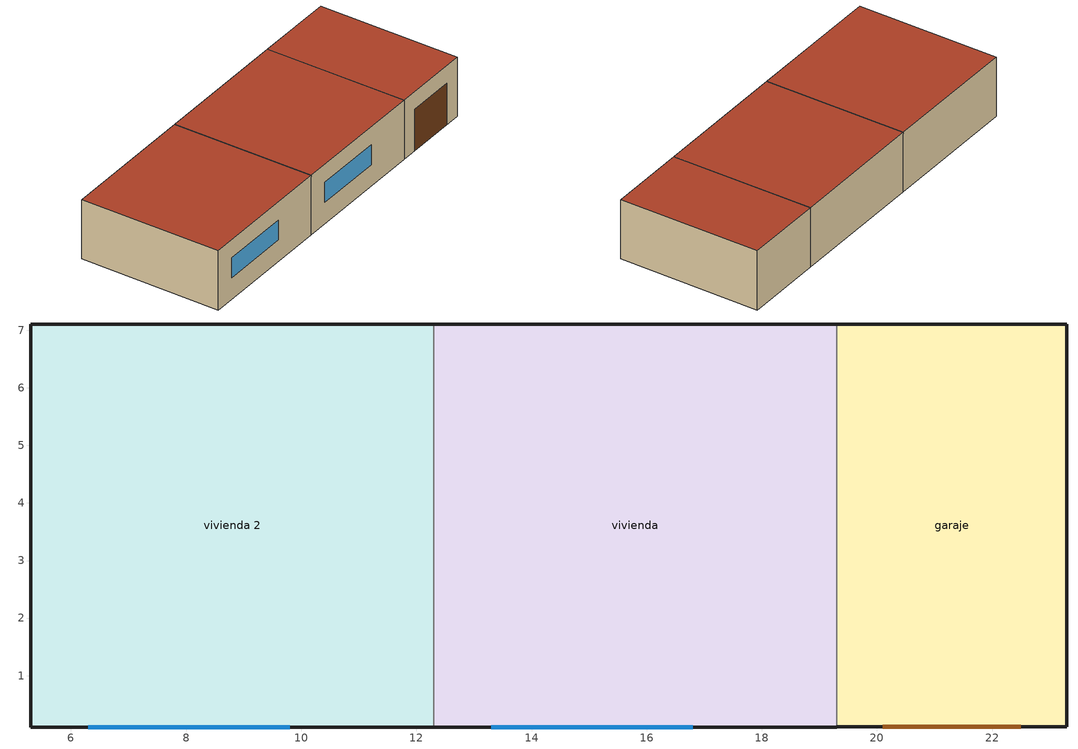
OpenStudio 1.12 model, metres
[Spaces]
vivienda
 floor ground: 19.3,7.11 19.3,0.11 12.3,0.11 12.3,7.11 z0
 wall outside: 12.3,0.11 19.3,0.11 / 19.3,7.11 12.3,7.11 z0:3
 wall to vivienda 2: 12.3,7.11 12.3,0.11 z0:3
 wall to garaje: 19.3,0.11 19.3,7.11 z0:3
 window (CTE_Ref_Huecos_zona D): 13.3,0.11 16.8,0.11 z1.1:2.1
 roof outside: 19.3,0.11 19.3,7.11 12.3,7.11 12.3,0.11 z3
garaje
 floor ground: 23.3,7.11 23.3,0.11 19.3,0.11 19.3,7.11 z0
 wall outside: 19.3,0.11 23.3,0.11 23.3,7.11 19.3,7.11 z0:3
 door (CTE_Ref_Huecos_zona D): 20.1,0.11 22.5,0.11 z0:2.1
 roof outside: 23.3,0.11 23.3,7.11 19.3,7.11 19.3,0.11 z3
vivienda 2
 floor ground: 12.3,7.11 12.3,0.11 5.3,0.11 5.3,7.11 z0
 wall outside: 12.3,7.11 5.3,7.11 5.3,0.11 12.3,0.11 z0:3
 window (CTE_Ref_Huecos_zona D): 6.3,0.11 9.8,0.11 z1.1:2.1
 roof outside: 12.3,0.11 12.3,7.11 5.3,7.11 5.3,0.11 z3
[Site]
D3_peninsula: Latitude {deg}=40.68; Longitude {deg}=-4.13; Time Zone {hr}=1; Elevation {m}=667; Terrain=City
[Building]
CTE_Res_PLANTILLA: North Axis {deg}=0
[ClimateZones]
Climate Zone Institution Name 1=ASHRAE; Climate Zone Document Name 1=ANSI/ASHRAE Standard 169; Climate Zone Document Year 1=2006; Climate Zone Institution Name 2=CEC; Climate Zone Document Name 2=California Climate Zone Descriptions; Climate Zone Document Year 2=1995
[SizingPeriod:DesignDay] Barometric Pressure {Pa}=100965; Wind Speed {m/s}=2.8; Wind Direction {deg}=0; Rain Indicator=0; Snow Indicator=0; Day of Month=15; Humidity Indicating Type=DewPoint; Dry-Bulb Temperature Range Modifier Type=DefaultMultipliers; Solar Model Indicator=ASHRAEClearSky
Name | Maximum Dry-Bulb Temperature {C} | Daily Dry-Bulb Temperature Range {deltaC} | Humidity Indicating Conditions at Maximum Dry-Bulb | Sky Clearness | Month | Day Type | Daylight Saving Time Indicator
Summer 99.6% Dry Bulb Temperature | 34.1 | 12.6 | 10.7 | 1 | 7 | SummerDesignDay | 1
Winter 0.4% Dry Bulb Temperature | 6.7 | 9.8 | -4.9 | 0 | 1 | WinterDesignDay | 0
[DefaultConstructionSet]
CTE_EdificioReferencia_zonaD: Default Exterior Surface Constructions=Default Surface Constructions 10; Default Interior Surface Constructions=Default Surface Constructions 11; Default Ground Contact Surface Constructions=Default Surface Constructions 12; Default Exterior SubSurface Constructions=Default Sub Surface Constructions 7; Default Interior SubSurface Constructions=Default Sub Surface Constructions 8; Interior Partition Construction=CTE_Ref_Partición interior
[DefaultSurfaceConstructions]
Name | Floor Construction | Wall Construction | Roof Ceiling Construction
Default Surface Constructions 10 | CTE_Ref_Suelo_zona D | CTE_Ref_Muro Exterior_zona D | CTE_Ref_Cubierta_zona D
Default Surface Constructions 11 | CTE_Ref_Forjado interior_Suelo | CTE_Ref_Partición interior | CTE_Ref_Forjado interior_Techo
Default Surface Constructions 12 | CTE_Ref_Suelo_zona D
[DefaultSubSurfaceConstructions]
Name | Fixed Window Construction | Operable Window Construction | Door Construction | Glass Door Construction | Overhead Door Construction | Skylight Construction
Default Sub Surface Constructions 7 | CTE_Ref_Huecos_zona D | CTE_Ref_Huecos_zona D | CTE_Ref_Huecos_zona D | CTE_Ref_Huecos_zona D | CTE_Ref_Huecos_zona D | CTE_Ref_Huecos_zona D
Default Sub Surface Constructions 8
[Material] Thermal Absorptance=0.6; Solar Absorptance=0.6; Visible Absorptance=0.6
Name | Roughness | Thickness {m} | Conductivity {W/m-K} | Density {kg/m3} | Specific Heat {J/kg-K}
0_Mobiliario_Residencial | MediumRough | 0.999998 | 1.00001 | 45 | 1200
Losa maciza de hormigón [d 2500 / h 200 mm] | Rough | 0.2 | 2.5 | 2500 | 1000
CTE_Ref_Plaqueta o baldosa cerámica | Rough | 0.015 | 1 | 2000 | 800
CTE_Ref_Hormigón con áridos ligeros [1600 < d < 1800] | Rough | 0.07 | 1.15 | 1700 | 1000
CTE_Ref_Mortero de cemento o cal para albañilería y para revoco o enlucido [1800 < d < 2000] | Rough | 0.015 | 1.3 | 1900 | 1000
CTE_Ref_Fábrica de ladrillo cerámico perforado de medio pie [80 mm < G <= 100 mm] | Rough | 0.115 | 0.5 | 900 | 1000
CTE_Ref_Fábrica de tabique cerámico de LH sencillo [40 mm < e < 60 mm] | Rough | 0.04 | 0.4 | 920 | 1000
CTE_Ref_Enlucido de yeso [1000 < d < 1300] | Rough | 0.015 | 0.57 | 1100 | 1000
CTE_Ref_FU entrevigado cerámico [h 250 mm] | Rough | 0.25 | 1.67 | 1660 | 1000
[WindowMaterial:SimpleGlazingSystem]
CTE_Ref_Vidrio_zona D_1.31: U-Factor {W/m2-K}=1.31; Solar Heat Gain Coefficient=0.75
[WindowMaterial:Shade]
CTE_Sombra_estacional_ventana: Solar Transmittance=0.7; Solar Reflectance=0.1; Visible Transmittance=0.7; Visible Reflectance=0.1; Thermal Hemispherical Emissivity=0.15; Thermal Transmittance=0.7; Thickness {m}=0.000999998; Conductivity {W/m-K}=0.1; Shade to Glass Distance {m}=0.05; Airflow Permeability=0.7
[Material:NoMass] Roughness=Smooth; Thermal Absorptance=0.6; Solar Absorptance=0.6; Visible Absorptance=0.6
Name | Thermal Resistance {m2-K/W}
Material Aislamiento Referencia Zona D_Cubiertas | 2.224
Material Aislamiento Referencia Zona D_Muros | 0.977
Material Aislamiento Referencia Zona D_Suelos | 1.764
[Construction]
CTE_Ref_Cubierta_zona D: CTE_Ref_Plaqueta o baldosa cerámica, CTE_Ref_Mortero de cemento o cal para albañilería y para revoco o enlucido [1800 < d < 2000], Material Aislamiento Referencia Zona D_Cubiertas, CTE_Ref_Hormigón con áridos ligeros [1600 < d < 1800], CTE_Ref_FU entrevigado cerámico [h 250 mm]
CTE_Ref_Muro Exterior_zona D: CTE_Ref_Mortero de cemento o cal para albañilería y para revoco o enlucido [1800 < d < 2000], CTE_Ref_Fábrica de ladrillo cerámico perforado de medio pie [80 mm < G <= 100 mm], Material Aislamiento Referencia Zona D_Muros, CTE_Ref_Fábrica de tabique cerámico de LH sencillo [40 mm < e < 60 mm], CTE_Ref_Enlucido de yeso [1000 < d < 1300]
CTE_Ref_Suelo_zona D: Losa maciza de hormigón [d 2500 / h 200 mm], Material Aislamiento Referencia Zona D_Suelos, CTE_Ref_Mortero de cemento o cal para albañilería y para revoco o enlucido [1800 < d < 2000], CTE_Ref_Plaqueta o baldosa cerámica
CTE_Ref_Forjado interior_Techo: CTE_Ref_Plaqueta o baldosa cerámica, CTE_Ref_Mortero de cemento o cal para albañilería y para revoco o enlucido [1800 < d < 2000], CTE_Ref_FU entrevigado cerámico [h 250 mm]
CTE_Ref_Partición interior: CTE_Ref_Enlucido de yeso [1000 < d < 1300], CTE_Ref_Fábrica de tabique cerámico de LH sencillo [40 mm < e < 60 mm], CTE_Ref_Enlucido de yeso [1000 < d < 1300]
CTE_Ref_Huecos_zona D: CTE_Ref_Vidrio_zona D_1.31
CTE_Ref_Huecos_zona D_con_persiana: CTE_Sombra_estacional_ventana, CTE_Ref_Vidrio_zona D_1.31
CTE_Ref_Forjado interior_Suelo: CTE_Ref_FU entrevigado cerámico [h 250 mm], CTE_Ref_Mortero de cemento o cal para albañilería y para revoco o enlucido [1800 < d < 2000], CTE_Ref_Plaqueta o baldosa cerámica
CTE_Res_Mobiliario: 0_Mobiliario_Residencial
[People:Definition] Fraction Radiant=0.3
Name | Number of People Calculation Method | Space Floor Area per Person {m2/person} | Number of People {people}
CTER24B_QOCUB | Area/Person | 30
CTE_QNOHABIT | People |  | 0
[ElectricEquipment:Definition]
CTER24B_QEQUB: Design Level Calculation Method=Watts/Area; Watts per Space Floor Area {W/m2}=2.2; Fraction Latent=0; Fraction Radiant=0.7; Fraction Lost=0
[InternalMass:Definition]
CTER24B_QMOB: Construction=CTE_Res_Mobiliario; Design Level Calculation Method=SurfaceArea/Area; Surface Area per Space Floor Area=1
[WaterUse:Equipment:Definition]
CTER24B_QACS: Peak Flow Rate {m3/s}=1.296e-06; Target Temperature Schedule=CTER24B_ACS_TemperaturaConsumo
[BuildingStory]
Building Story 1: Nominal Z Coordinate {m}=0; Nominal Floor to Floor Height {m}=3.048
[DefaultScheduleSet] People Activity Level Schedule=CTER24B_HACT
Name | Number of People Schedule | Lighting Schedule | Electric Equipment Schedule | Infiltration Schedule
CTE_AR24B | CTER24B_HOCU | CTER24B_HILU | CTER24B_HEQU | CTER24B_HINF
CTE_NOHABITA | CTE_HNOHABIT
[Lights:Definition]
CTER24B_QILUB: Design Level Calculation Method=Watts/Area; Watts per Space Floor Area {W/m2}=2.2; Fraction Radiant=0.8
[SpaceType]
Name | Default Schedule Set
CTE_AR24B | CTE_AR24B
CTE_NOHABITABLE | CTE_NOHABITA
[People]
Name | People Definition | Space or SpaceType
People 1 | CTER24B_QOCUB | CTE_AR24B
People 14 | CTE_QNOHABIT | CTE_NOHABITABLE
[Lights]
Lights 1: Lights Definition=CTER24B_QILUB; Space or SpaceType=CTE_AR24B
[ElectricEquipment]
Electric Equipment 1: Electric Equipment Definition=CTER24B_QEQUB; Space or SpaceType=CTE_AR24B
[InternalMass]
Internal Mass 1: Internal Mass Definition=CTER24B_QMOB; Space or SpaceType=CTE_AR24B
[ShadingControl]
sombra estacional_verano: Shading Type=ExteriorShade; Construction with Shading=CTE_Ref_Huecos_zona D_con_persiana; Shading Device Material=CTE_Sombra_estacional_ventana; Shading Control Type=OnIfScheduleAllows; Schedule=CTER24B_SombraEstacional; Shading Control Is Scheduled=Yes
[ThermostatSetpoint:DualSetpoint]
Thermostat Setpoint Dual Setpoint 2: Heating Setpoint Temperature Schedule=CTER24B_TCAL; Cooling Setpoint Temperature Schedule=CTER24B_TREF
[Space] Default Construction Set=CTE_EdificioReferencia_zonaD; Building Story=Building Story 1
Name | Space Type | Default Schedule Set | Thermal Zone | Part of Total Floor Area
vivienda | CTE_AR24B | CTE_AR24B | Thermal Zone 1
garaje | CTE_NOHABITABLE | CTE_NOHABITA | Thermal Zone 2 | No
vivienda 2 | CTE_AR24B | CTE_AR24B | Thermal Zone 3
[ThermalZone]
Name | Thermostat | Use Ideal Air Loads
Thermal Zone 1 | Thermostat Setpoint Dual Setpoint 2 | Yes
Thermal Zone 2; Thermal Zone 3 |  | No
[Sizing:Zone] Zone Cooling Design Supply Air Temperature Input Method=SupplyAirTemperature; Zone Cooling Design Supply Air Temperature {C}=14; Zone Cooling Design Supply Air Temperature Difference {deltaC}=11.11; Zone Heating Design Supply Air Temperature Input Method=SupplyAirTemperature; Zone Heating Design Supply Air Temperature {C}=40; Zone Heating Design Supply Air Temperature Difference {deltaC}=11.11; Zone Cooling Design Supply Air Humidity Ratio {kg-H2O/kg-air}=0.0085; Zone Heating Design Supply Air Humidity Ratio {kg-H2O/kg-air}=0.008; Cooling Design Air Flow Method=DesignDay; Heating Design Air Flow Method=DesignDay; Account for Dedicated Outdoor Air System=No; Dedicated Outdoor Air System Control Strategy=NeutralSupplyAir; Dedicated Outdoor Air Low Setpoint Temperature for Design {C}=autosize; Dedicated Outdoor Air High Setpoint Temperature for Design {C}=autosize
Thermal Zone 1; Thermal Zone 2; Thermal Zone 3
[WaterUse:Equipment]
Water Fixture: Water Use Equipment Definition=CTER24B_QACS; Space=vivienda; Flow Rate Fraction Schedule=CTER24B_ACS_Demanda
[Schedule:Ruleset]
Name | Default Day Schedule
CTER24B_TCAL | Schedule Day 10
CTER24B_TREF | Schedule Day 14
CTER24B_SombraEstacional | Schedule Day 23
CTER24B_ACS_Demanda | Schedule Day 32
CTER24B_ACS_TemperaturaConsumo | Schedule Day 76
CTER24B_HACT | Schedule Day 75
CTER24B_HEQU | Schedule Day 6
CTER24B_HILU | Schedule Day 5
CTER24B_HOCU | Schedule Day 2
CTER24B_HINF | Schedule Day 18
CTE_HNOHABIT | Schedule Day 42
[Schedule:Day]
Schedule Day 10; Schedule Day 14: 24, 0, 23.5
Schedule Day 11; Schedule Day 13: 7, 0, 17, 23, 0, 20, 24, 0, 17
Schedule Day 12: 24, 0, -50
Schedule Day 15; Schedule Day 17: 24, 0, 99
Schedule Day 16: 7, 0, 27, 15, 0, 99, 23, 0, 25, 24, 0, 27
Schedule Day 23; Schedule Day 5; Schedule Day 2: 24, 0, 0.3
Schedule Day 24; Schedule Day 26; Schedule Day 42: 24, 0, 0
Schedule Day 25; Schedule Day 3; Schedule Day 18: 24, 0, 1
Schedule Day 32: 1, 0, 0.12, 2, 0, 0.05, 3, 0, 0.04, 5, 0, 0.02, 6, 0, 0.06, 7, 0, 0.27, 8, 0, 1, 9, 0, 0.7, 10, 0, 0.75, 11, 0, 0.62, 12, 0, 0.56, 14, 0, 0.48, 15, 0, 0.41, 16, 0, 0.33, 17, 0, 0.39, 18, 0, 0.38, 19, 0, 0.52, 20, 0, 0.7, 21, 0, 0.57, 22, 0, 0.63, 23, 0, 0.48, 24, 0, 0.52
Schedule Day 76: 24, 0, 60
Schedule Day 75: 24, 0, 70
Schedule Day 6; Schedule Day 7: 7, 0, 0.2, 23, 0, 0.6, 24, 0, 1
Schedule Day 4: 7, 0, 1, 15, 0, 0.25, 23, 0, 0.5, 24, 0, 1
[Schedule:Rule]
Name | Schedule Ruleset | Rule Order | Day Schedule | Apply Sunday | Apply Monday | Apply Tuesday | Apply Wednesday | Apply Thursday | Apply Friday | Apply Saturday | Date Specification Type | Start Month | Start Day | End Month | End Day
Schedule Rule 3 | CTER24B_TCAL | 2 | Schedule Day 11 | Yes | Yes | Yes | Yes | Yes | Yes | Yes | DateRange | 10 | 1 | 12 | 31
Schedule Rule 5 | CTER24B_TCAL | 1 | Schedule Day 12 | Yes | Yes | Yes | Yes | Yes | Yes | Yes | DateRange | 6 | 1 | 9 | 30
Schedule Rule 6 | CTER24B_TCAL | 0 | Schedule Day 13 | Yes | Yes | Yes | Yes | Yes | Yes | Yes | DateRange | 1 | 1 | 5 | 31
Schedule Rule 7 | CTER24B_TREF | 2 | Schedule Day 15 | Yes | Yes | Yes | Yes | Yes | Yes | Yes | DateRange | 10 | 1 | 12 | 31
Schedule Rule 8 | CTER24B_TREF | 1 | Schedule Day 16 | Yes | Yes | Yes | Yes | Yes | Yes | Yes | DateRange | 6 | 1 | 9 | 30
Schedule Rule 9 | CTER24B_TREF | 0 | Schedule Day 17 | Yes | Yes | Yes | Yes | Yes | Yes | Yes | DateRange | 1 | 1 | 5 | 31
Schedule Rule 13 | CTER24B_SombraEstacional | 2 | Schedule Day 24 | Yes | Yes | Yes | Yes | Yes | Yes | Yes | DateRange | 10 | 1 | 12 | 31
Schedule Rule 14 | CTER24B_SombraEstacional | 1 | Schedule Day 25 | Yes | Yes | Yes | Yes | Yes | Yes | Yes | DateRange | 6 | 1 | 9 | 30
Schedule Rule 15 | CTER24B_SombraEstacional | 0 | Schedule Day 26 | Yes | Yes | Yes | Yes | Yes | Yes | Yes | DateRange | 1 | 1 | 5 | 31
Schedule Rule 4 | CTER24B_HILU | 0 | Schedule Day 7 | Yes | Yes | Yes | Yes | Yes | Yes | Yes
Schedule Rule 2 | CTER24B_HOCU | 0 | Schedule Day 4 |  | Yes | Yes | Yes | Yes | Yes
Schedule Rule 1 | CTER24B_HOCU | 1 | Schedule Day 3 | Yes |  |  |  |  |  | Yes
